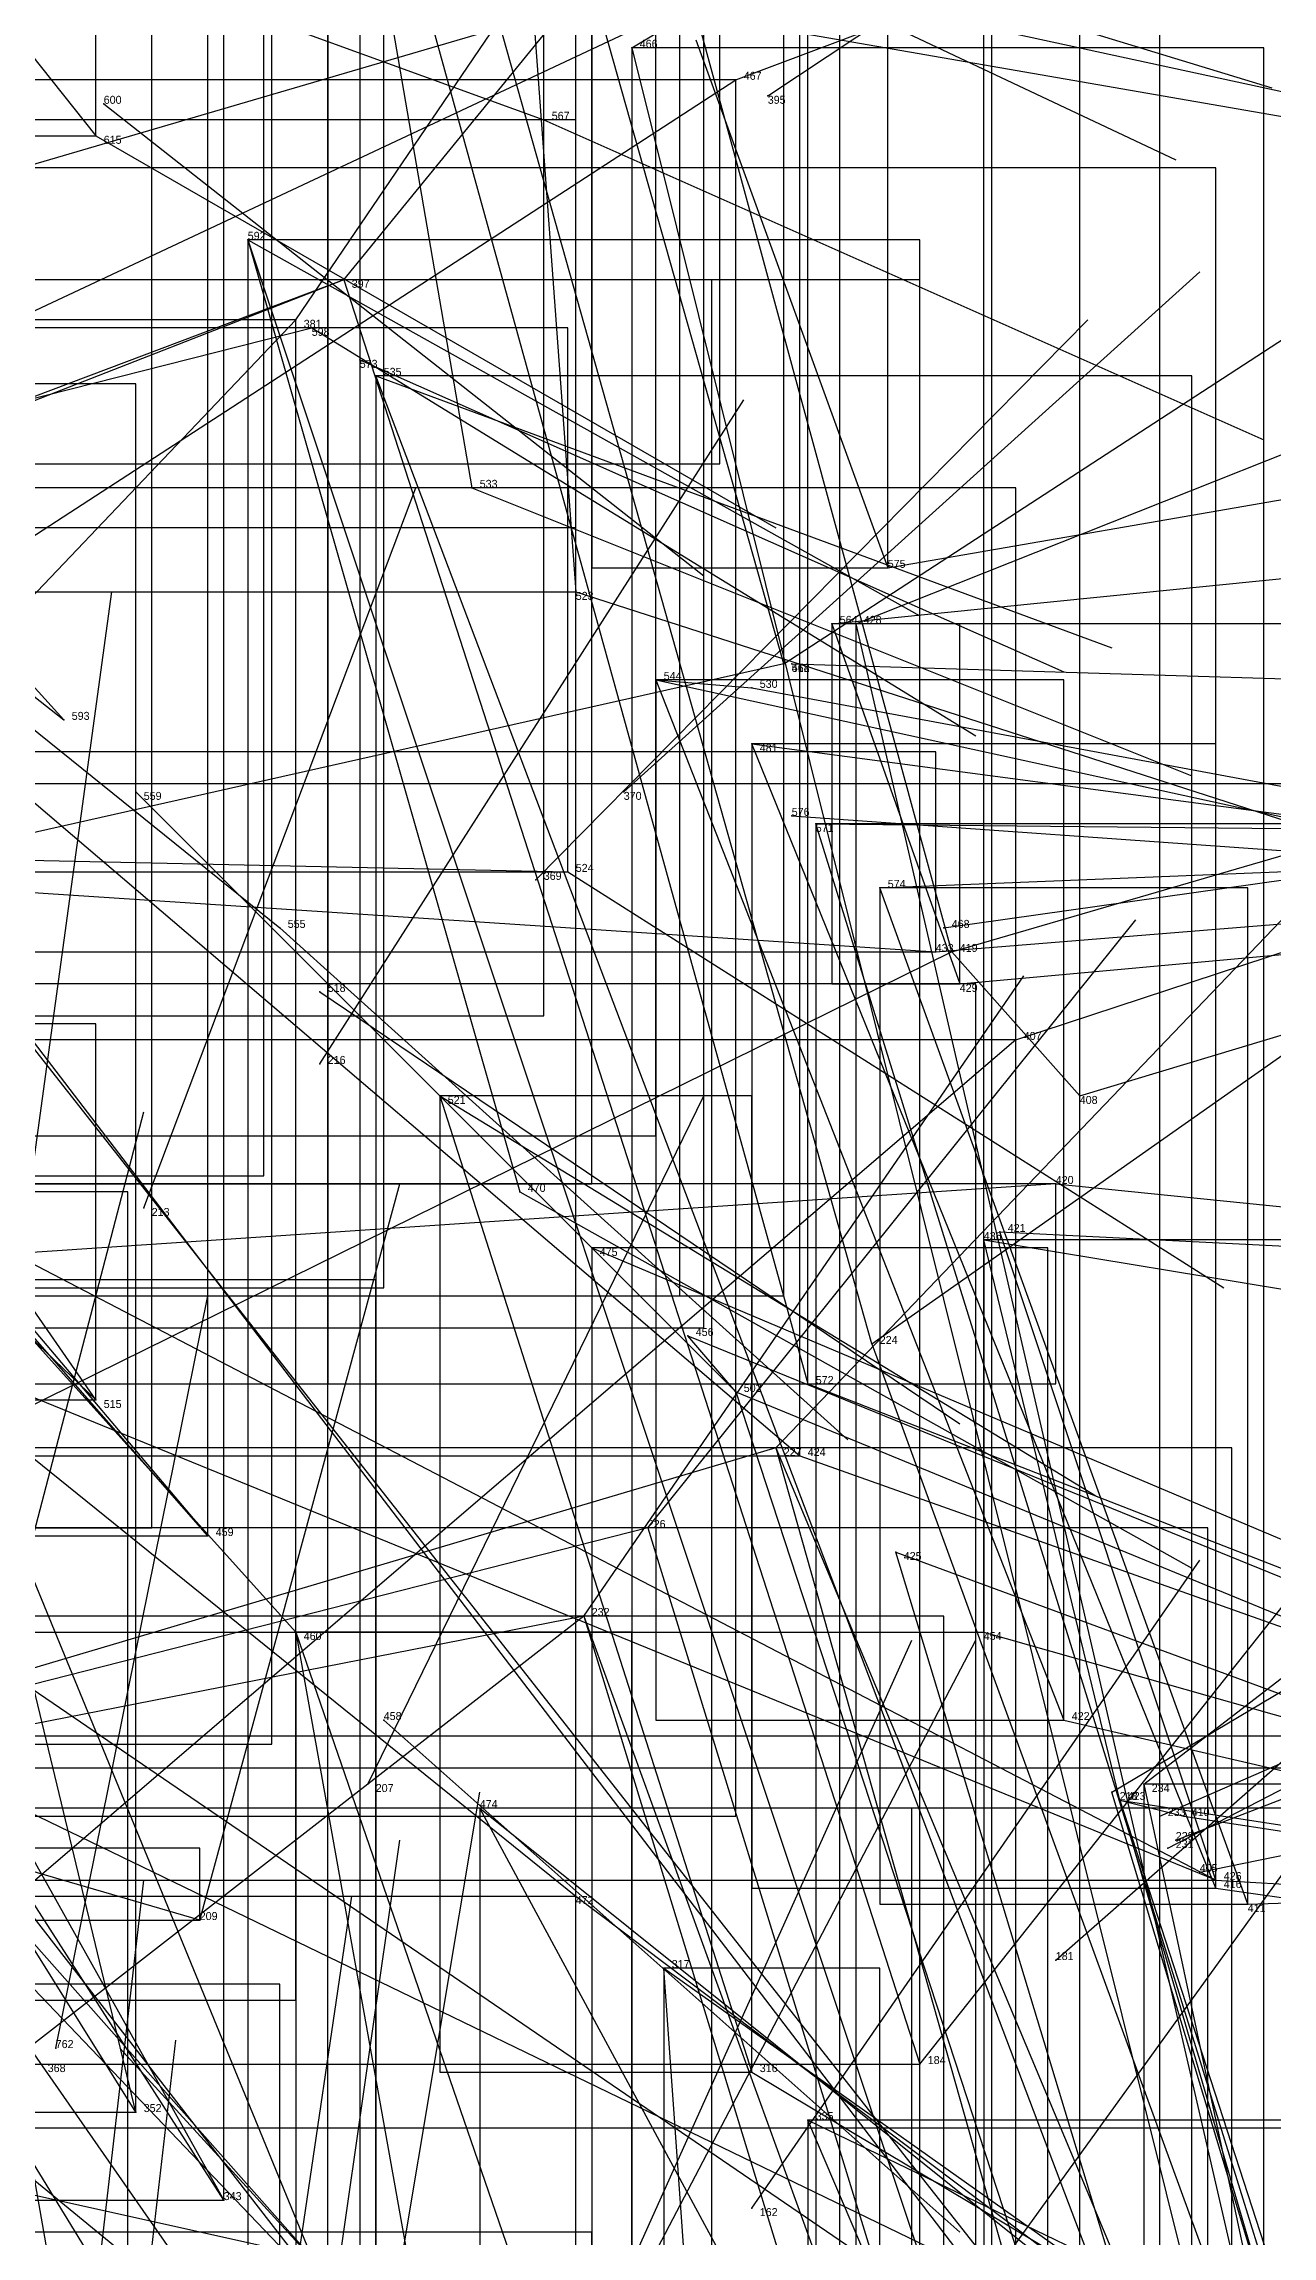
# Model space of a CAD drawing. Extents: x 59.1 to 70.8, y 600.3 to 605.1.
# Drawn here: x 68.4085 to 68.5621, y 600.9645 to 601.2385 of the extents above; entities that cross this region are included whole.
import ezdxf

# ---------------------------------------------------------------- set-up
doc = ezdxf.new("R2010")
doc.units = 0
for name, color, linetype in [('Clients', 3, 'CONTINUOUS'), ('Facilities', 3, 'CONTINUOUS'), ('Facilities_lines', 3, 'CONTINUOUS'), ('Min_max_boxes', 1, 'CONTINUOUS'), ('Normals', 1, 'CONTINUOUS'), ('Source_points', 5, 'CONTINUOUS'), ('Text', 3, 'CONTINUOUS')]:
    doc.layers.add(name, color=color, linetype=linetype)

msp = doc.modelspace()

# ---------------------------------------------------------------- linework, layer by layer
at = {"layer": 'Clients', "color": 5}
for p in [(68.495, 601.234, 444.568), (68.471, 601.229, 444.988), (68.415, 601.227, 445.082), (68.442, 601.203, 445.079), (68.45, 601.197, 444.922), (68.462, 601.183, 444.865), (68.514, 601.173, 444.509), (68.475, 601.17, 444.81), (68.497, 601.158, 444.751), (68.411, 601.154, 445.011), (68.497, 601.151, 444.696), (68.505, 601.141, 444.578), (68.474, 601.135, 444.839), (68.513, 601.133, 444.522), (68.438, 601.128, 444.897), (68.52, 601.125, 444.465), (68.523, 601.121, 444.407), (68.538, 601.107, 444.173), (68.468, 601.095, 444.725), (68.477, 601.088, 444.665), (68.526, 601.089, 444.498), (68.528, 601.09, 444.342), (68.489, 601.077, 444.611), (68.504, 601.071, 444.582), (68.503, 601.062, 444.496), (68.429, 601.052, 444.748), (68.515, 601.05, 444.437), (68.526, 601.04, 444.38), (68.536, 601.029, 444.324), (68.542, 601.02, 443.857), (68.463, 601.018, 444.575), (68.551, 601.017, 444.271), (68.475, 601.007, 444.518), (68.486, 600.998, 444.461), (68.497, 600.985, 444.404), (68.518, 600.986, 443.667), (68.504, 600.979, 444.347), (68.431, 600.969, 444.515)]:
    msp.add_point(p, dxfattribs=at)
at = {"layer": 'Facilities', "color": 3}
for p in [(68.482, 601.238, 444.517), (68.416, 601.231, 445.153), (68.499, 601.232, 444.448), (68.434, 601.214, 445.038), (68.446, 601.209, 444.297), (68.44, 601.204, 444.222), (68.448, 601.199, 444.981), (68.507, 601.166, 444.588), (68.51, 601.166, 444.356), (68.485, 601.159, 444.753), (68.501, 601.161, 444.284), (68.502, 601.161, 444.668), (68.42, 601.145, 444.953), (68.481, 601.145, 444.136), (68.502, 601.142, 444.638), (68.47, 601.134, 444.064), (68.521, 601.128, 444.346), (68.522, 601.125, 444.29), (68.443, 601.12, 444.838), (68.53, 601.114, 444.232), (68.443, 601.111, 443.92), (68.458, 601.107, 444.783), (68.535, 601.096, 444.417), (68.421, 601.093, 443.849), (68.512, 601.076, 443.963), (68.415, 601.069, 444.804), (68.495, 601.07, 444.552), (68.5, 601.063, 443.891), (68.484, 601.053, 443.817), (68.476, 601.042, 443.744), (68.44, 601.04, 444.691), (68.451, 601.029, 444.634), (68.449, 601.021, 443.676), (68.546, 601.021, 443.798), (68.543, 601.019, 444.267), (68.548, 601.017, 443.918), (68.55, 601.014, 443.963), (68.549, 601.013, 443.884), (68.553, 601.01, 444.036), (68.555, 601.009, 444.151), (68.555, 601.008, 444.212), (68.559, 601.006, 444.093), (68.428, 601.004, 443.607), (68.535, 600.999, 443.738), (68.41, 600.988, 443.537), (68.42, 600.98, 444.57), (68.497, 600.968, 443.6)]:
    msp.add_point(p, dxfattribs=at)
at = {"layer": 'Facilities_lines', "color": 3}
for p, q in [((68.197, 601.501, 445.061), (68.415, 601.227, 445.082)), ((68.227, 601.485, 444.985), (68.444, 600.957, 444.458)), ((68.146, 601.445, 445.029), (68.548, 600.934, 444.122)), ((68.164, 601.432, 444.952), (68.527, 600.957, 444.234)), ((68.142, 601.37, 444.937), (68.503, 601.062, 444.496)), ((68.522, 601.125, 444.29), (68.461, 601.349, 444.905)), ((68.462, 601.348, 445.142), (68.475, 601.17, 444.81)), ((68.168, 601.339, 444.729), (68.471, 601.229, 444.988)), ((68.19, 601.328, 444.651), (68.508, 600.809, 444.006)), ((68.19, 601.328, 444.651), (68.438, 601.128, 444.897)), ((68.205, 601.317, 444.576), (68.429, 601.052, 444.748)), ((68.205, 601.317, 444.576), (68.411, 601.154, 445.011)), ((68.512, 601.076, 443.963), (68.448, 601.303, 444.658)), ((68.444, 601.288, 445.148), (68.462, 601.183, 444.865)), ((68.444, 601.288, 445.148), (68.504, 601.071, 444.582)), ((68.253, 601.287, 444.42), (68.431, 600.969, 444.515)), ((68.501, 601.161, 444.284), (68.475, 601.253, 444.504)), ((68.136, 601.144, 444.812), (68.491, 601.248, 444.59)), ((68.147, 601.083, 444.488), (68.488, 601.243, 444.682)), ((68.49, 601.239, 444.74), (68.514, 601.173, 444.509)), ((68.482, 601.238, 444.517), (68.561, 600.921, 443.656)), ((68.161, 601.017, 444.396), (68.495, 601.234, 444.568)), ((68.2, 601.229, 444.409), (68.475, 601.007, 444.518)), ((68.555, 601.009, 444.151), (68.144, 601.223, 444.683)), ((68.434, 601.214, 445.038), (68.468, 601.095, 444.725)), ((68.434, 601.214, 445.038), (68.518, 600.962, 444.291)), ((68.446, 601.209, 444.297), (68.18, 601.105, 444.869)), ((68.446, 601.209, 444.297), (68.189, 601.112, 444.929)), ((68.446, 601.209, 444.297), (68.518, 600.986, 443.667)), ((68.197, 601.141, 444.21), (68.442, 601.203, 445.079)), ((68.44, 601.204, 444.222), (68.24, 600.994, 444.561)), ((68.42, 600.98, 444.57), (68.368, 601.196, 445.182)), ((68.552, 600.928, 444.063), (68.45, 601.197, 444.922)), ((68.187, 601.183, 444.395), (68.53, 600.949, 444.107)), ((68.555, 601.009, 444.151), (68.136, 601.18, 444.594)), ((68.507, 601.166, 444.588), (68.523, 601.121, 444.407)), ((68.51, 601.166, 444.356), (68.564, 600.932, 443.769)), ((68.501, 601.161, 444.284), (68.15, 601.082, 444.686)), ((68.485, 601.159, 444.753), (68.536, 601.029, 444.324)), ((68.485, 601.159, 444.753), (68.497, 601.158, 444.751)), ((68.555, 601.008, 444.212), (68.497, 601.151, 444.696)), ((68.141, 601.15, 444.613), (68.52, 601.125, 444.465)), ((68.571, 600.938, 443.845), (68.141, 601.146, 444.678)), ((68.197, 601.141, 444.21), (68.474, 601.135, 444.839)), ((68.579, 600.903, 443.892), (68.505, 601.141, 444.578)), ((68.559, 601.006, 444.093), (68.513, 601.133, 444.522)), ((68.522, 601.125, 444.29), (68.173, 600.953, 444.17)), ((68.522, 601.125, 444.29), (68.538, 601.107, 444.173)), ((68.225, 601.121, 444.057), (68.525, 600.875, 444.118)), ((68.415, 601.069, 444.804), (68.366, 601.116, 444.974)), ((68.53, 601.114, 444.232), (68.195, 600.827, 443.902)), ((68.458, 601.107, 444.783), (68.497, 600.985, 444.404)), ((68.535, 601.096, 444.417), (68.161, 601.071, 444.256)), ((68.495, 601.07, 444.552), (68.477, 601.088, 444.665)), ((68.543, 601.019, 444.267), (68.526, 601.089, 444.498)), ((68.555, 601.009, 444.151), (68.528, 601.09, 444.342)), ((68.495, 601.07, 444.552), (68.489, 601.077, 444.611)), ((68.512, 601.076, 443.963), (68.573, 600.909, 443.54)), ((68.495, 601.07, 444.552), (68.534, 600.951, 444.177)), ((68.5, 601.063, 443.891), (68.2, 600.974, 444.486)), ((68.5, 601.063, 443.891), (68.543, 600.911, 443.471)), ((68.5, 601.063, 443.891), (68.557, 600.927, 443.481)), ((68.484, 601.053, 443.817), (68.209, 600.983, 444.546)), ((68.484, 601.053, 443.817), (68.554, 600.826, 443.19)), ((68.552, 600.928, 444.063), (68.515, 601.05, 444.437)), ((68.476, 601.042, 443.744), (68.221, 600.992, 444.608)), ((68.476, 601.042, 443.744), (68.242, 600.86, 444.21)), ((68.476, 601.042, 443.744), (68.521, 600.895, 443.401)), ((68.476, 601.042, 443.744), (68.521, 600.895, 443.401)), ((68.476, 601.042, 443.744), (68.513, 600.94, 443.505)), ((68.19, 601.04, 444.119), (68.526, 601.04, 444.38)), ((68.44, 601.04, 444.691), (68.482, 600.918, 444.287)), ((68.44, 601.04, 444.691), (68.457, 600.945, 444.401)), ((68.568, 600.934, 443.693), (68.166, 601.023, 444.525)), ((68.568, 600.934, 443.693), (68.542, 601.02, 443.857)), ((68.546, 601.021, 443.798), (68.582, 600.853, 443.409)), ((68.517, 600.918, 444.247), (68.463, 601.018, 444.575)), ((68.543, 601.019, 444.267), (68.576, 600.906, 443.95)), ((68.543, 601.019, 444.267), (68.551, 601.017, 444.271)), ((68.543, 601.019, 444.267), (68.594, 600.862, 443.864)), ((68.428, 601.004, 443.607), (68.397, 601.013, 443.587)), ((68.513, 600.622, 443.602), (68.486, 600.998, 444.461)), ((68.403, 600.996, 444.625), (68.438, 600.798, 444.063)), ((68.565, 600.836, 443.955), (68.504, 600.979, 444.347))]:
    msp.add_line(p, q, dxfattribs=at)
at = {"layer": 'Min_max_boxes', "color": 1}
for p, q in [((68.451, 601.083, 444.552), (68.451, 601.794, 444.552)), ((68.451, 601.083, 446.359), (68.451, 601.794, 446.359)), ((68.527, 600.957, 444.234), (68.527, 601.667, 444.234)), ((68.527, 600.957, 445.81), (68.527, 601.667, 445.81)), ((68.415, 601.227, 445.061), (68.415, 601.501, 445.061)), ((68.415, 601.227, 445.082), (68.415, 601.501, 445.082)), ((68.444, 600.957, 444.458), (68.444, 601.485, 444.458)), ((68.444, 600.957, 445.066), (68.444, 601.485, 445.066)), ((68.437, 601.026, 444.586), (68.437, 601.456, 444.586)), ((68.437, 601.026, 445.814), (68.437, 601.456, 445.814)), ((68.548, 600.934, 444.122), (68.548, 601.445, 444.122)), ((68.548, 600.934, 445.029), (68.548, 601.445, 445.029)), ((68.477, 601.096, 444.347), (68.477, 601.376, 444.347)), ((68.477, 601.096, 445.109), (68.477, 601.376, 445.109)), ((68.485, 601.102, 444.277), (68.485, 601.373, 444.277)), ((68.485, 601.102, 445.041), (68.485, 601.373, 445.041)), ((68.503, 601.062, 444.287), (68.503, 601.37, 444.287)), ((68.503, 601.062, 444.957), (68.503, 601.37, 444.957)), ((68.491, 601.078, 444.564), (68.491, 601.355, 444.564)), ((68.491, 601.078, 444.846), (68.491, 601.355, 444.846)), ((68.475, 601.17, 444.564), (68.475, 601.348, 444.564)), ((68.475, 601.17, 445.142), (68.475, 601.348, 445.142)), ((68.538, 600.953, 444.17), (68.538, 601.349, 444.17)), ((68.538, 600.953, 444.905), (68.538, 601.349, 444.905)), ((68.471, 601.117, 444.201), (68.471, 601.339, 444.201)), ((68.471, 601.117, 444.988), (68.471, 601.339, 444.988)), ((68.508, 600.809, 444.006), (68.508, 601.328, 444.006)), ((68.508, 600.809, 444.897), (68.508, 601.328, 444.897)), ((68.488, 601.082, 444.488), (68.488, 601.321, 444.488)), ((68.488, 601.082, 444.805), (68.488, 601.321, 444.805)), ((68.429, 601.052, 444.576), (68.429, 601.317, 444.576)), ((68.429, 601.052, 445.011), (68.429, 601.317, 445.011)), ((68.493, 601.186, 444.668), (68.493, 601.312, 444.668)), ((68.493, 601.186, 444.823), (68.493, 601.312, 444.823)), ((68.448, 601.303, 443.54), (68.448, 600.909, 443.54)), ((68.448, 601.303, 444.658), (68.448, 600.909, 444.658)), ((68.436, 601.097, 444.587), (68.436, 601.291, 444.587)), ((68.436, 601.097, 444.806), (68.436, 601.291, 444.806)), ((68.444, 601.288, 444.582), (68.444, 601.071, 444.582)), ((68.444, 601.288, 445.148), (68.444, 601.071, 445.148)), ((68.504, 601.071, 444.582), (68.504, 601.288, 444.582)), ((68.504, 601.071, 445.148), (68.504, 601.288, 445.148)), ((68.431, 600.969, 444.42), (68.431, 601.287, 444.42)), ((68.431, 600.969, 444.515), (68.431, 601.287, 444.515)), ((68.422, 601.053, 444.515), (68.422, 601.279, 444.515)), ((68.422, 601.053, 444.768), (68.422, 601.279, 444.768)), ((68.526, 601.04, 444.119), (68.526, 601.266, 444.119)), ((68.526, 601.04, 444.716), (68.526, 601.266, 444.716)), ((68.477, 601.252, 444.509), (68.477, 601.173, 444.509)), ((68.477, 601.252, 444.797), (68.477, 601.173, 444.797)), ((68.501, 601.082, 444.284), (68.501, 601.253, 444.284)), ((68.501, 601.082, 444.686), (68.501, 601.253, 444.686)), ((68.514, 601.173, 444.509), (68.514, 601.252, 444.509)), ((68.514, 601.173, 444.797), (68.514, 601.252, 444.797)), ((68.561, 601.238, 443.656), (68.482, 601.238, 443.656)), ((68.482, 601.238, 443.656), (68.482, 600.921, 443.656)), ((68.561, 601.238, 444.517), (68.482, 601.238, 444.517)), ((68.482, 601.238, 444.517), (68.482, 600.921, 444.517)), ((68.482, 601.238, 443.656), (68.482, 601.238, 444.517)), ((68.561, 600.921, 443.656), (68.561, 601.238, 443.656)), ((68.561, 600.921, 444.517), (68.561, 601.238, 444.517)), ((68.561, 601.238, 443.656), (68.561, 601.238, 444.517)), ((68.495, 601.234, 444.396), (68.161, 601.234, 444.396)), ((68.495, 601.234, 444.568), (68.161, 601.234, 444.568)), ((68.495, 601.017, 444.396), (68.495, 601.234, 444.396)), ((68.495, 601.017, 444.568), (68.495, 601.234, 444.568)), ((68.495, 601.234, 444.396), (68.495, 601.234, 444.568)), ((68.475, 601.229, 444.409), (68.2, 601.229, 444.409)), ((68.475, 601.229, 444.518), (68.2, 601.229, 444.518)), ((68.475, 601.007, 444.409), (68.475, 601.229, 444.409)), ((68.475, 601.007, 444.518), (68.475, 601.229, 444.518)), ((68.475, 601.229, 444.409), (68.475, 601.229, 444.518)), ((68.197, 601.227, 445.061), (68.415, 601.227, 445.061)), ((68.197, 601.227, 445.082), (68.415, 601.227, 445.082)), ((68.415, 601.227, 445.061), (68.415, 601.227, 445.082)), ((68.555, 601.223, 444.151), (68.136, 601.223, 444.151)), ((68.555, 601.223, 444.683), (68.136, 601.223, 444.683)), ((68.555, 601.009, 444.151), (68.555, 601.223, 444.151)), ((68.555, 601.009, 444.683), (68.555, 601.223, 444.683)), ((68.555, 601.223, 444.151), (68.555, 601.223, 444.683)), ((68.518, 601.214, 444.291), (68.434, 601.214, 444.291)), ((68.434, 601.214, 444.291), (68.434, 600.962, 444.291)), ((68.518, 601.214, 445.038), (68.434, 601.214, 445.038)), ((68.434, 601.214, 445.038), (68.434, 600.962, 445.038)), ((68.434, 601.214, 444.291), (68.434, 601.214, 445.038)), ((68.518, 600.962, 444.291), (68.518, 601.214, 444.291)), ((68.518, 600.962, 445.038), (68.518, 601.214, 445.038)), ((68.518, 601.214, 444.291), (68.518, 601.214, 445.038)), ((68.518, 601.209, 443.667), (68.18, 601.209, 443.667)), ((68.518, 601.209, 444.929), (68.18, 601.209, 444.929)), ((68.492, 601.209, 444.061), (68.235, 601.209, 444.061)), ((68.492, 601.209, 444.255), (68.235, 601.209, 444.255)), ((68.492, 600.829, 444.061), (68.492, 601.209, 444.061)), ((68.492, 600.829, 444.255), (68.492, 601.209, 444.255)), ((68.492, 601.209, 444.061), (68.492, 601.209, 444.255)), ((68.518, 600.986, 443.667), (68.518, 601.209, 443.667)), ((68.518, 600.986, 444.929), (68.518, 601.209, 444.929)), ((68.518, 601.209, 443.667), (68.518, 601.209, 444.929)), ((68.474, 601.203, 444.21), (68.197, 601.203, 444.21)), ((68.474, 601.203, 445.079), (68.197, 601.203, 445.079)), ((68.44, 601.204, 444.222), (68.24, 601.204, 444.222)), ((68.44, 601.204, 444.561), (68.24, 601.204, 444.561)), ((68.44, 600.994, 444.222), (68.44, 601.204, 444.222)), ((68.44, 600.994, 444.561), (68.44, 601.204, 444.561)), ((68.44, 601.204, 444.222), (68.44, 601.204, 444.561)), ((68.474, 601.135, 444.21), (68.474, 601.203, 444.21)), ((68.474, 601.135, 445.079), (68.474, 601.203, 445.079)), ((68.474, 601.203, 444.21), (68.474, 601.203, 445.079)), ((68.42, 601.196, 444.57), (68.368, 601.196, 444.57)), ((68.42, 601.196, 445.182), (68.368, 601.196, 445.182)), ((68.42, 600.98, 444.57), (68.42, 601.196, 444.57)), ((68.42, 600.98, 445.182), (68.42, 601.196, 445.182)), ((68.42, 601.196, 444.57), (68.42, 601.196, 445.182)), ((68.552, 601.197, 444.063), (68.45, 601.197, 444.063)), ((68.45, 601.197, 444.063), (68.45, 600.928, 444.063)), ((68.552, 601.197, 444.922), (68.45, 601.197, 444.922)), ((68.45, 601.197, 444.922), (68.45, 600.928, 444.922)), ((68.45, 601.197, 444.063), (68.45, 601.197, 444.922)), ((68.552, 600.928, 444.063), (68.552, 601.197, 444.063)), ((68.552, 600.928, 444.922), (68.552, 601.197, 444.922)), ((68.552, 601.197, 444.063), (68.552, 601.197, 444.922)), ((68.127, 601.186, 444.668), (68.493, 601.186, 444.668)), ((68.127, 601.186, 444.823), (68.493, 601.186, 444.823)), ((68.493, 601.186, 444.668), (68.493, 601.186, 444.823)), ((68.53, 601.183, 444.107), (68.187, 601.183, 444.107)), ((68.53, 601.183, 444.395), (68.187, 601.183, 444.395)), ((68.53, 600.949, 444.107), (68.53, 601.183, 444.107)), ((68.53, 600.949, 444.395), (68.53, 601.183, 444.395)), ((68.53, 601.183, 444.107), (68.53, 601.183, 444.395)), ((68.475, 601.178, 443.954), (68.28, 601.178, 443.954)), ((68.475, 601.178, 444.117), (68.28, 601.178, 444.117)), ((68.475, 600.766, 443.954), (68.475, 601.178, 443.954)), ((68.475, 600.766, 444.117), (68.475, 601.178, 444.117)), ((68.475, 601.178, 443.954), (68.475, 601.178, 444.117)), ((68.477, 601.173, 444.509), (68.514, 601.173, 444.509)), ((68.477, 601.173, 444.797), (68.514, 601.173, 444.797)), ((68.477, 601.173, 444.509), (68.477, 601.173, 444.797)), ((68.514, 601.173, 444.509), (68.514, 601.173, 444.797)), ((68.164, 601.17, 444.564), (68.475, 601.17, 444.564)), ((68.164, 601.17, 445.142), (68.475, 601.17, 445.142)), ((68.475, 601.17, 444.564), (68.475, 601.17, 445.142)), ((68.523, 601.166, 444.407), (68.507, 601.166, 444.407)), ((68.507, 601.166, 444.407), (68.507, 601.121, 444.407)), ((68.523, 601.166, 444.588), (68.507, 601.166, 444.588)), ((68.507, 601.166, 444.588), (68.507, 601.121, 444.588)), ((68.507, 601.166, 444.407), (68.507, 601.166, 444.588)), ((68.564, 601.166, 443.769), (68.51, 601.166, 443.769)), ((68.51, 601.166, 443.769), (68.51, 600.932, 443.769)), ((68.564, 601.166, 444.356), (68.51, 601.166, 444.356)), ((68.51, 601.166, 444.356), (68.51, 600.932, 444.356)), ((68.51, 601.166, 443.769), (68.51, 601.166, 444.356)), ((68.523, 601.121, 444.407), (68.523, 601.166, 444.407)), ((68.523, 601.121, 444.588), (68.523, 601.166, 444.588)), ((68.523, 601.166, 444.407), (68.523, 601.166, 444.588)), ((68.536, 601.159, 444.324), (68.485, 601.159, 444.324)), ((68.485, 601.159, 444.324), (68.485, 601.029, 444.324)), ((68.536, 601.159, 444.753), (68.485, 601.159, 444.753)), ((68.485, 601.159, 444.753), (68.485, 601.029, 444.753)), ((68.485, 601.159, 444.324), (68.485, 601.159, 444.753)), ((68.536, 601.029, 444.324), (68.536, 601.159, 444.324)), ((68.536, 601.029, 444.753), (68.536, 601.159, 444.753)), ((68.536, 601.159, 444.324), (68.536, 601.159, 444.753)), ((68.555, 601.151, 444.212), (68.497, 601.151, 444.212)), ((68.497, 601.151, 444.212), (68.497, 601.008, 444.212)), ((68.555, 601.151, 444.696), (68.497, 601.151, 444.696)), ((68.497, 601.151, 444.696), (68.497, 601.008, 444.696)), ((68.497, 601.151, 444.212), (68.497, 601.151, 444.696)), ((68.555, 601.008, 444.212), (68.555, 601.151, 444.212)), ((68.555, 601.008, 444.696), (68.555, 601.151, 444.696)), ((68.555, 601.151, 444.212), (68.555, 601.151, 444.696)), ((68.52, 601.15, 444.465), (68.141, 601.15, 444.465)), ((68.52, 601.15, 444.613), (68.141, 601.15, 444.613)), ((68.52, 601.125, 444.465), (68.52, 601.15, 444.465)), ((68.52, 601.125, 444.613), (68.52, 601.15, 444.613)), ((68.52, 601.15, 444.465), (68.52, 601.15, 444.613)), ((68.571, 601.146, 443.845), (68.141, 601.146, 443.845)), ((68.571, 601.146, 444.678), (68.141, 601.146, 444.678)), ((68.579, 601.141, 443.892), (68.505, 601.141, 443.892)), ((68.505, 601.141, 443.892), (68.505, 600.903, 443.892)), ((68.579, 601.141, 444.578), (68.505, 601.141, 444.578)), ((68.505, 601.141, 444.578), (68.505, 600.903, 444.578)), ((68.505, 601.141, 443.892), (68.505, 601.141, 444.578)), ((68.197, 601.135, 444.21), (68.474, 601.135, 444.21)), ((68.197, 601.135, 445.079), (68.474, 601.135, 445.079)), ((68.474, 601.135, 444.21), (68.474, 601.135, 445.079)), ((68.559, 601.133, 444.093), (68.513, 601.133, 444.093)), ((68.513, 601.133, 444.093), (68.513, 601.006, 444.093)), ((68.559, 601.133, 444.522), (68.513, 601.133, 444.522)), ((68.513, 601.133, 444.522), (68.513, 601.006, 444.522)), ((68.513, 601.133, 444.093), (68.513, 601.133, 444.522)), ((68.559, 601.006, 444.093), (68.559, 601.133, 444.093)), ((68.559, 601.006, 444.522), (68.559, 601.133, 444.522)), ((68.559, 601.133, 444.093), (68.559, 601.133, 444.522)), ((68.141, 601.125, 444.465), (68.52, 601.125, 444.465)), ((68.141, 601.125, 444.613), (68.52, 601.125, 444.613)), ((68.52, 601.125, 444.465), (68.52, 601.125, 444.613)), ((68.525, 601.121, 444.057), (68.225, 601.121, 444.057)), ((68.525, 601.121, 444.118), (68.225, 601.121, 444.118)), ((68.507, 601.121, 444.407), (68.523, 601.121, 444.407)), ((68.507, 601.121, 444.588), (68.523, 601.121, 444.588)), ((68.507, 601.121, 444.407), (68.507, 601.121, 444.588)), ((68.523, 601.121, 444.407), (68.523, 601.121, 444.588)), ((68.525, 600.875, 444.057), (68.525, 601.121, 444.057)), ((68.525, 600.875, 444.118), (68.525, 601.121, 444.118)), ((68.525, 601.121, 444.057), (68.525, 601.121, 444.118)), ((68.168, 601.117, 444.201), (68.471, 601.117, 444.201)), ((68.168, 601.117, 444.988), (68.471, 601.117, 444.988)), ((68.415, 601.116, 444.804), (68.366, 601.116, 444.804)), ((68.415, 601.116, 444.974), (68.366, 601.116, 444.974)), ((68.415, 601.069, 444.804), (68.415, 601.116, 444.804)), ((68.415, 601.069, 444.974), (68.415, 601.116, 444.974)), ((68.415, 601.116, 444.804), (68.415, 601.116, 444.974)), ((68.471, 601.117, 444.201), (68.471, 601.117, 444.988)), ((68.53, 601.114, 443.902), (68.195, 601.114, 443.902)), ((68.53, 601.114, 444.232), (68.195, 601.114, 444.232)), ((68.53, 600.827, 443.902), (68.53, 601.114, 443.902)), ((68.53, 600.827, 444.232), (68.53, 601.114, 444.232)), ((68.53, 601.114, 443.902), (68.53, 601.114, 444.232)), ((68.497, 601.107, 444.404), (68.458, 601.107, 444.404)), ((68.458, 601.107, 444.404), (68.458, 600.985, 444.404)), ((68.497, 601.107, 444.783), (68.458, 601.107, 444.783)), ((68.458, 601.107, 444.783), (68.458, 600.985, 444.783)), ((68.458, 601.107, 444.404), (68.458, 601.107, 444.783)), ((68.497, 600.985, 444.404), (68.497, 601.107, 444.404)), ((68.497, 600.985, 444.783), (68.497, 601.107, 444.783)), ((68.497, 601.107, 444.404), (68.497, 601.107, 444.783)), ((68.114, 601.102, 444.277), (68.485, 601.102, 444.277)), ((68.114, 601.102, 445.041), (68.485, 601.102, 445.041)), ((68.485, 601.102, 444.277), (68.485, 601.102, 445.041)), ((68.112, 601.096, 444.347), (68.477, 601.096, 444.347)), ((68.112, 601.096, 445.109), (68.477, 601.096, 445.109)), ((68.535, 601.096, 444.256), (68.161, 601.096, 444.256)), ((68.535, 601.096, 444.417), (68.161, 601.096, 444.417)), ((68.169, 601.097, 444.587), (68.436, 601.097, 444.587)), ((68.169, 601.097, 444.806), (68.436, 601.097, 444.806)), ((68.436, 601.097, 444.587), (68.436, 601.097, 444.806)), ((68.477, 601.096, 444.347), (68.477, 601.096, 445.109)), ((68.535, 601.071, 444.256), (68.535, 601.096, 444.256)), ((68.535, 601.071, 444.417), (68.535, 601.096, 444.417)), ((68.535, 601.096, 444.256), (68.535, 601.096, 444.417)), ((68.419, 601.095, 444.119), (68.36, 601.095, 444.119)), ((68.419, 601.095, 445.003), (68.36, 601.095, 445.003)), ((68.419, 600.817, 444.119), (68.419, 601.095, 444.119)), ((68.419, 600.817, 445.003), (68.419, 601.095, 445.003)), ((68.419, 601.095, 444.119), (68.419, 601.095, 445.003)), ((68.534, 601.088, 444.177), (68.477, 601.088, 444.177)), ((68.477, 601.088, 444.177), (68.477, 600.951, 444.177)), ((68.534, 601.088, 444.665), (68.477, 601.088, 444.665)), ((68.477, 601.088, 444.665), (68.477, 600.951, 444.665)), ((68.477, 601.088, 444.177), (68.477, 601.088, 444.665)), ((68.594, 601.089, 443.864), (68.526, 601.089, 443.864)), ((68.526, 601.089, 443.864), (68.526, 600.862, 443.864)), ((68.594, 601.089, 444.498), (68.526, 601.089, 444.498)), ((68.526, 601.089, 444.498), (68.526, 600.862, 444.498)), ((68.526, 601.089, 443.864), (68.526, 601.089, 444.498)), ((68.534, 600.951, 444.177), (68.534, 601.088, 444.177)), ((68.534, 600.951, 444.665), (68.534, 601.088, 444.665)), ((68.534, 601.088, 444.177), (68.534, 601.088, 444.665)), ((68.118, 601.083, 444.552), (68.451, 601.083, 444.552)), ((68.118, 601.083, 446.359), (68.451, 601.083, 446.359)), ((68.45, 601.084, 443.823), (68.287, 601.084, 443.823)), ((68.45, 601.084, 444.23), (68.287, 601.084, 444.23)), ((68.45, 600.866, 443.823), (68.45, 601.084, 443.823)), ((68.45, 600.866, 444.23), (68.45, 601.084, 444.23)), ((68.45, 601.084, 443.823), (68.45, 601.084, 444.23)), ((68.451, 601.083, 444.552), (68.451, 601.083, 446.359)), ((68.147, 601.082, 444.488), (68.488, 601.082, 444.488)), ((68.147, 601.082, 444.805), (68.488, 601.082, 444.805)), ((68.15, 601.082, 444.284), (68.501, 601.082, 444.284)), ((68.15, 601.082, 444.686), (68.501, 601.082, 444.686)), ((68.488, 601.082, 444.488), (68.488, 601.082, 444.805)), ((68.501, 601.082, 444.284), (68.501, 601.082, 444.686)), ((68.136, 601.078, 444.564), (68.491, 601.078, 444.564)), ((68.136, 601.078, 444.846), (68.491, 601.078, 444.846)), ((68.491, 601.078, 444.564), (68.491, 601.078, 444.846)), ((68.161, 601.071, 444.256), (68.535, 601.071, 444.256)), ((68.161, 601.071, 444.417), (68.535, 601.071, 444.417)), ((68.366, 601.069, 444.804), (68.415, 601.069, 444.804)), ((68.366, 601.069, 444.974), (68.415, 601.069, 444.974)), ((68.415, 601.069, 444.804), (68.415, 601.069, 444.974)), ((68.444, 601.071, 444.582), (68.504, 601.071, 444.582)), ((68.444, 601.071, 445.148), (68.504, 601.071, 445.148)), ((68.444, 601.071, 444.582), (68.444, 601.071, 445.148)), ((68.504, 601.071, 444.582), (68.504, 601.071, 445.148)), ((68.535, 601.071, 444.256), (68.535, 601.071, 444.417)), ((68.557, 601.063, 443.471), (68.2, 601.063, 443.471)), ((68.557, 601.063, 444.486), (68.2, 601.063, 444.486)), ((68.557, 600.911, 443.471), (68.557, 601.063, 443.471)), ((68.557, 600.911, 444.486), (68.557, 601.063, 444.486)), ((68.557, 601.063, 443.471), (68.557, 601.063, 444.486)), ((68.127, 601.062, 444.287), (68.503, 601.062, 444.287)), ((68.127, 601.062, 444.957), (68.503, 601.062, 444.957)), ((68.503, 601.062, 444.287), (68.503, 601.062, 444.957)), ((68.205, 601.052, 444.576), (68.429, 601.052, 444.576)), ((68.205, 601.052, 445.011), (68.429, 601.052, 445.011)), ((68.207, 601.053, 444.515), (68.422, 601.053, 444.515)), ((68.207, 601.053, 444.768), (68.422, 601.053, 444.768)), ((68.554, 601.053, 443.19), (68.209, 601.053, 443.19)), ((68.554, 601.053, 444.546), (68.209, 601.053, 444.546)), ((68.422, 601.053, 444.515), (68.422, 601.053, 444.768)), ((68.429, 601.052, 444.576), (68.429, 601.052, 445.011)), ((68.554, 600.826, 443.19), (68.554, 601.053, 443.19)), ((68.554, 600.826, 444.546), (68.554, 601.053, 444.546)), ((68.554, 601.053, 443.19), (68.554, 601.053, 444.546)), ((68.521, 601.042, 443.401), (68.221, 601.042, 443.401)), ((68.521, 601.042, 444.608), (68.221, 601.042, 444.608)), ((68.521, 600.86, 443.401), (68.521, 601.042, 443.401)), ((68.521, 600.86, 444.608), (68.521, 601.042, 444.608)), ((68.521, 601.042, 443.401), (68.521, 601.042, 444.608)), ((68.139, 601.04, 444.119), (68.526, 601.04, 444.119)), ((68.139, 601.04, 444.716), (68.526, 601.04, 444.716)), ((68.482, 601.04, 444.287), (68.44, 601.04, 444.287)), ((68.44, 601.04, 444.287), (68.44, 600.918, 444.287)), ((68.482, 601.04, 444.691), (68.44, 601.04, 444.691)), ((68.44, 601.04, 444.691), (68.44, 600.918, 444.691)), ((68.44, 601.04, 444.287), (68.44, 601.04, 444.691)), ((68.482, 600.918, 444.287), (68.482, 601.04, 444.287)), ((68.482, 600.918, 444.691), (68.482, 601.04, 444.691)), ((68.482, 601.04, 444.287), (68.482, 601.04, 444.691)), ((68.526, 601.04, 444.119), (68.526, 601.04, 444.716)), ((68.485, 601.029, 444.324), (68.536, 601.029, 444.324)), ((68.485, 601.029, 444.753), (68.536, 601.029, 444.753)), ((68.485, 601.029, 444.324), (68.485, 601.029, 444.753)), ((68.536, 601.029, 444.324), (68.536, 601.029, 444.753)), ((68.151, 601.026, 444.586), (68.437, 601.026, 444.586)), ((68.151, 601.026, 445.814), (68.437, 601.026, 445.814)), ((68.602, 601.027, 443.784), (68.171, 601.027, 443.784)), ((68.602, 601.027, 444.193), (68.171, 601.027, 444.193)), ((68.437, 601.026, 444.586), (68.437, 601.026, 445.814)), ((68.568, 601.023, 443.693), (68.166, 601.023, 443.693)), ((68.568, 601.023, 444.525), (68.166, 601.023, 444.525)), ((68.582, 601.021, 443.409), (68.546, 601.021, 443.409)), ((68.546, 601.021, 443.409), (68.546, 600.853, 443.409)), ((68.582, 601.021, 443.798), (68.546, 601.021, 443.798)), ((68.546, 601.021, 443.798), (68.546, 600.853, 443.798)), ((68.546, 601.021, 443.409), (68.546, 601.021, 443.798)), ((68.161, 601.017, 444.396), (68.495, 601.017, 444.396)), ((68.161, 601.017, 444.568), (68.495, 601.017, 444.568)), ((68.587, 601.018, 443.718), (68.164, 601.018, 443.718)), ((68.587, 601.018, 444.328), (68.164, 601.018, 444.328)), ((68.517, 601.018, 444.174), (68.463, 601.018, 444.174)), ((68.463, 601.018, 444.174), (68.463, 600.89, 444.174)), ((68.517, 601.018, 444.575), (68.463, 601.018, 444.575)), ((68.463, 601.018, 444.575), (68.463, 600.89, 444.575)), ((68.463, 601.018, 444.174), (68.463, 601.018, 444.575)), ((68.495, 601.017, 444.396), (68.495, 601.017, 444.568)), ((68.517, 600.89, 444.174), (68.517, 601.018, 444.174)), ((68.517, 600.89, 444.575), (68.517, 601.018, 444.575)), ((68.517, 601.018, 444.174), (68.517, 601.018, 444.575)), ((68.428, 601.013, 443.587), (68.397, 601.013, 443.587)), ((68.428, 601.013, 443.607), (68.397, 601.013, 443.607)), ((68.428, 601.004, 443.587), (68.428, 601.013, 443.587)), ((68.428, 601.004, 443.607), (68.428, 601.013, 443.607)), ((68.428, 601.013, 443.587), (68.428, 601.013, 443.607)), ((68.136, 601.009, 444.151), (68.555, 601.009, 444.151)), ((68.136, 601.009, 444.683), (68.555, 601.009, 444.683)), ((68.555, 601.009, 444.151), (68.555, 601.009, 444.683)), ((68.2, 601.007, 444.409), (68.475, 601.007, 444.409)), ((68.2, 601.007, 444.518), (68.475, 601.007, 444.518)), ((68.475, 601.007, 444.409), (68.475, 601.007, 444.518)), ((68.497, 601.008, 444.212), (68.555, 601.008, 444.212)), ((68.497, 601.008, 444.696), (68.555, 601.008, 444.696)), ((68.497, 601.008, 444.212), (68.497, 601.008, 444.696)), ((68.513, 601.006, 444.093), (68.559, 601.006, 444.093)), ((68.513, 601.006, 444.522), (68.559, 601.006, 444.522)), ((68.513, 601.006, 444.093), (68.513, 601.006, 444.522)), ((68.555, 601.008, 444.212), (68.555, 601.008, 444.696)), ((68.559, 601.006, 444.093), (68.559, 601.006, 444.522)), ((68.397, 601.004, 443.587), (68.428, 601.004, 443.587)), ((68.397, 601.004, 443.607), (68.428, 601.004, 443.607)), ((68.428, 601.004, 443.587), (68.428, 601.004, 443.607)), ((68.513, 600.998, 443.602), (68.486, 600.998, 443.602)), ((68.486, 600.998, 443.602), (68.486, 600.622, 443.602)), ((68.513, 600.998, 444.461), (68.486, 600.998, 444.461)), ((68.486, 600.998, 444.461), (68.486, 600.622, 444.461)), ((68.486, 600.998, 443.602), (68.486, 600.998, 444.461)), ((68.513, 600.622, 443.602), (68.513, 600.998, 443.602)), ((68.513, 600.622, 444.461), (68.513, 600.998, 444.461)), ((68.513, 600.998, 443.602), (68.513, 600.998, 444.461)), ((68.438, 600.996, 444.063), (68.403, 600.996, 444.063)), ((68.438, 600.996, 444.625), (68.403, 600.996, 444.625)), ((68.438, 600.798, 444.063), (68.438, 600.996, 444.063)), ((68.438, 600.798, 444.625), (68.438, 600.996, 444.625)), ((68.438, 600.996, 444.063), (68.438, 600.996, 444.625)), ((68.24, 600.994, 444.222), (68.44, 600.994, 444.222)), ((68.24, 600.994, 444.561), (68.44, 600.994, 444.561)), ((68.44, 600.994, 444.222), (68.44, 600.994, 444.561)), ((68.18, 600.986, 443.667), (68.518, 600.986, 443.667)), ((68.18, 600.986, 444.929), (68.518, 600.986, 444.929)), ((68.458, 600.985, 444.404), (68.497, 600.985, 444.404)), ((68.458, 600.985, 444.783), (68.497, 600.985, 444.783)), ((68.458, 600.985, 444.404), (68.458, 600.985, 444.783)), ((68.497, 600.985, 444.404), (68.497, 600.985, 444.783)), ((68.518, 600.986, 443.667), (68.518, 600.986, 444.929)), ((68.6, 600.978, 443.711), (68.163, 600.978, 443.711)), ((68.6, 600.978, 444.154), (68.163, 600.978, 444.154)), ((68.368, 600.98, 444.57), (68.42, 600.98, 444.57)), ((68.368, 600.98, 445.182), (68.42, 600.98, 445.182)), ((68.42, 600.98, 444.57), (68.42, 600.98, 445.182)), ((68.565, 600.979, 443.955), (68.504, 600.979, 443.955)), ((68.504, 600.979, 443.955), (68.504, 600.836, 443.955)), ((68.565, 600.979, 444.347), (68.504, 600.979, 444.347)), ((68.504, 600.979, 444.347), (68.504, 600.836, 444.347)), ((68.504, 600.979, 443.955), (68.504, 600.979, 444.347)), ((68.253, 600.969, 444.42), (68.431, 600.969, 444.42)), ((68.253, 600.969, 444.515), (68.431, 600.969, 444.515)), ((68.431, 600.969, 444.42), (68.431, 600.969, 444.515)), ((68.477, 600.965, 443.454), (68.24, 600.965, 443.454)), ((68.477, 600.965, 444.512), (68.24, 600.965, 444.512)), ((68.477, 600.876, 443.454), (68.477, 600.965, 443.454)), ((68.477, 600.876, 444.512), (68.477, 600.965, 444.512)), ((68.477, 600.965, 443.454), (68.477, 600.965, 444.512))]:
    msp.add_line(p, q, dxfattribs=at)
at = {"layer": 'Normals', "color": 1}
for p, q in [((68.482, 601.238, 444.517), (68.567, 601.289, 444.503)), ((68.44, 601.204, 444.222), (68.495, 601.285, 444.201)), ((68.446, 601.209, 444.297), (68.508, 601.285, 444.277)), ((68.499, 601.232, 444.448), (68.582, 601.287, 444.44)), ((68.495, 601.234, 444.568), (68.588, 601.269, 444.56)), ((68.461, 601.266, 445.032), (68.55, 601.224, 445.05)), ((68.467, 601.262, 444.972), (68.562, 601.233, 444.985)), ((68.478, 601.251, 444.915), (68.575, 601.23, 444.928)), ((68.485, 601.243, 444.902), (68.583, 601.226, 444.916)), ((68.416, 601.231, 445.153), (68.491, 601.172, 445.184)), ((68.471, 601.229, 444.988), (68.561, 601.189, 445.006)), ((68.411, 601.154, 445.011), (68.346, 601.226, 444.985)), ((68.415, 601.227, 445.082), (68.5, 601.178, 445.103)), ((68.434, 601.214, 445.038), (68.518, 601.167, 445.064)), ((68.501, 601.161, 444.284), (68.584, 601.215, 444.268)), ((68.481, 601.145, 444.136), (68.553, 601.21, 444.112)), ((68.442, 601.203, 445.079), (68.525, 601.152, 445.102)), ((68.47, 601.134, 444.064), (68.539, 601.204, 444.049)), ((68.51, 601.166, 444.356), (68.603, 601.203, 444.351)), ((68.448, 601.199, 444.981), (68.536, 601.16, 445.007)), ((68.45, 601.197, 444.922), (68.542, 601.163, 444.943)), ((68.443, 601.111, 443.92), (68.496, 601.194, 443.903)), ((68.514, 601.173, 444.509), (68.612, 601.19, 444.515)), ((68.421, 601.093, 443.849), (68.455, 601.183, 443.823)), ((68.462, 601.183, 444.865), (68.552, 601.147, 444.888)), ((68.507, 601.166, 444.588), (68.606, 601.176, 444.594)), ((68.404, 601.075, 443.78), (68.417, 601.17, 443.752)), ((68.475, 601.17, 444.81), (68.568, 601.14, 444.83)), ((68.485, 601.159, 444.753), (68.581, 601.138, 444.773)), ((68.502, 601.161, 444.668), (68.601, 601.158, 444.679)), ((68.497, 601.158, 444.751), (68.594, 601.14, 444.77)), ((68.497, 601.151, 444.696), (68.595, 601.138, 444.71)), ((68.522, 601.125, 444.29), (68.618, 601.153, 444.287)), ((68.415, 601.069, 444.804), (68.361, 601.147, 444.771)), ((68.42, 601.145, 444.953), (68.487, 601.078, 444.985)), ((68.53, 601.114, 444.232), (68.624, 601.145, 444.22)), ((68.502, 601.142, 444.638), (68.601, 601.135, 444.651)), ((68.505, 601.141, 444.578), (68.604, 601.14, 444.593)), ((68.521, 601.128, 444.346), (68.62, 601.142, 444.349)), ((68.513, 601.133, 444.522), (68.612, 601.137, 444.533)), ((68.474, 601.135, 444.839), (68.556, 601.083, 444.862)), ((68.538, 601.107, 444.173), (68.634, 601.136, 444.17)), ((68.5, 601.063, 443.891), (68.568, 601.134, 443.872)), ((68.512, 601.076, 443.963), (68.593, 601.133, 443.952)), ((68.52, 601.125, 444.465), (68.619, 601.133, 444.474)), ((68.484, 601.053, 443.817), (68.545, 601.129, 443.795)), ((68.523, 601.121, 444.407), (68.622, 601.13, 444.414)), ((68.438, 601.128, 444.897), (68.509, 601.064, 444.928)), ((68.429, 601.052, 444.748), (68.365, 601.125, 444.722)), ((68.476, 601.042, 443.744), (68.531, 601.122, 443.721)), ((68.443, 601.12, 444.838), (68.523, 601.066, 444.864)), ((68.44, 601.04, 444.691), (68.376, 601.111, 444.66)), ((68.449, 601.021, 443.676), (68.491, 601.107, 443.647)), ((68.458, 601.107, 444.783), (68.54, 601.057, 444.811)), ((68.397, 601.013, 443.587), (68.421, 601.105, 443.558)), ((68.428, 601.004, 443.607), (68.453, 601.096, 443.577)), ((68.535, 601.096, 444.417), (68.634, 601.086, 444.43)), ((68.468, 601.095, 444.725), (68.552, 601.048, 444.75)), ((68.477, 601.088, 444.665), (68.567, 601.05, 444.688)), ((68.526, 601.089, 444.498), (68.623, 601.073, 444.515)), ((68.528, 601.09, 444.342), (68.628, 601.085, 444.351)), ((68.41, 600.988, 443.537), (68.429, 601.082, 443.51)), ((68.546, 601.021, 443.798), (68.624, 601.081, 443.781)), ((68.489, 601.077, 444.611), (68.58, 601.04, 444.631)), ((68.495, 601.07, 444.552), (68.585, 601.033, 444.574)), ((68.504, 601.071, 444.582), (68.594, 601.036, 444.607)), ((68.542, 601.02, 443.857), (68.628, 601.071, 443.851)), ((68.518, 600.986, 443.667), (68.579, 601.063, 443.648)), ((68.535, 600.999, 443.738), (68.609, 601.064, 443.72)), ((68.503, 601.062, 444.496), (68.596, 601.029, 444.511)), ((68.42, 600.98, 444.57), (68.37, 601.06, 444.537)), ((68.549, 601.013, 443.884), (68.638, 601.059, 443.878)), ((68.548, 601.017, 443.918), (68.64, 601.057, 443.917)), ((68.431, 600.969, 444.515), (68.379, 601.05, 444.487)), ((68.515, 601.05, 444.437), (68.607, 601.016, 444.455)), ((68.55, 601.014, 443.963), (68.643, 601.05, 443.963)), ((68.497, 600.968, 443.6), (68.553, 601.049, 443.584)), ((68.477, 600.95, 443.454), (68.517, 601.039, 443.43)), ((68.48, 600.953, 443.528), (68.525, 601.039, 443.503)), ((68.48, 600.953, 443.528), (68.525, 601.039, 443.503)), ((68.526, 601.04, 444.38), (68.621, 601.013, 444.398)), ((68.444, 600.957, 444.458), (68.385, 601.033, 444.429)), ((68.553, 601.01, 444.036), (68.651, 601.03, 444.041)), ((68.451, 601.029, 444.634), (68.523, 600.965, 444.659)), ((68.536, 601.029, 444.324), (68.631, 601.007, 444.344)), ((68.447, 600.924, 443.387), (68.463, 601.02, 443.363)), ((68.447, 600.924, 443.387), (68.463, 601.02, 443.363)), ((68.463, 601.018, 444.575), (68.538, 600.958, 444.602)), ((68.513, 600.94, 443.505), (68.57, 601.019, 443.483)), ((68.543, 601.019, 444.267), (68.64, 601.004, 444.284)), ((68.551, 601.017, 444.271), (68.648, 601.002, 444.288)), ((68.443, 600.936, 444.49), (68.388, 601.015, 444.463)), ((68.457, 600.945, 444.401), (68.394, 601.016, 444.372)), ((68.439, 600.916, 443.312), (68.453, 601.014, 443.297)), ((68.41, 600.913, 443.168), (68.421, 601.009, 443.142)), ((68.555, 601.009, 444.151), (68.654, 601.003, 444.161)), ((68.559, 601.006, 444.093), (68.658, 601.009, 444.103)), ((68.433, 600.912, 443.239), (68.447, 601.007, 443.211)), ((68.433, 600.912, 443.239), (68.447, 601.007, 443.211)), ((68.475, 601.007, 444.518), (68.552, 600.949, 444.543)), ((68.555, 601.008, 444.212), (68.653, 600.994, 444.227)), ((68.466, 600.934, 444.345), (68.399, 601.004, 444.318)), ((68.486, 600.998, 444.461), (68.565, 600.942, 444.485)), ((68.414, 600.893, 443.168), (68.425, 600.989, 443.142)), ((68.482, 600.918, 444.287), (68.418, 600.988, 444.256)), ((68.497, 600.985, 444.404), (68.579, 600.936, 444.433)), ((68.504, 600.979, 444.347), (68.591, 600.937, 444.373))]:
    msp.add_line(p, q, dxfattribs=at)
at = {"layer": 'Source_points', "color": 5}
for p in [(68.482, 601.238, 444.517), (68.495, 601.234, 444.568), (68.416, 601.231, 445.153), (68.499, 601.232, 444.448), (68.471, 601.229, 444.988), (68.415, 601.227, 445.082), (68.434, 601.214, 445.038), (68.446, 601.209, 444.297), (68.44, 601.204, 444.222), (68.442, 601.203, 445.079), (68.448, 601.199, 444.981), (68.45, 601.197, 444.922), (68.462, 601.183, 444.865), (68.514, 601.173, 444.509), (68.475, 601.17, 444.81), (68.507, 601.166, 444.588), (68.51, 601.166, 444.356), (68.485, 601.159, 444.753), (68.501, 601.161, 444.284), (68.502, 601.161, 444.668), (68.497, 601.158, 444.751), (68.411, 601.154, 445.011), (68.497, 601.151, 444.696), (68.42, 601.145, 444.953), (68.481, 601.145, 444.136), (68.502, 601.142, 444.638), (68.505, 601.141, 444.578), (68.474, 601.135, 444.839), (68.47, 601.134, 444.064), (68.513, 601.133, 444.522), (68.438, 601.128, 444.897), (68.521, 601.128, 444.346), (68.52, 601.125, 444.465), (68.522, 601.125, 444.29), (68.523, 601.121, 444.407), (68.443, 601.12, 444.838), (68.53, 601.114, 444.232), (68.443, 601.111, 443.92), (68.458, 601.107, 444.783), (68.538, 601.107, 444.173), (68.535, 601.096, 444.417), (68.421, 601.093, 443.849), (68.468, 601.095, 444.725), (68.477, 601.088, 444.665), (68.526, 601.089, 444.498), (68.528, 601.09, 444.342), (68.489, 601.077, 444.611), (68.512, 601.076, 443.963), (68.415, 601.069, 444.804), (68.495, 601.07, 444.552), (68.504, 601.071, 444.582), (68.5, 601.063, 443.891), (68.503, 601.062, 444.496), (68.429, 601.052, 444.748), (68.484, 601.053, 443.817), (68.515, 601.05, 444.437), (68.476, 601.042, 443.744), (68.44, 601.04, 444.691), (68.526, 601.04, 444.38), (68.451, 601.029, 444.634), (68.536, 601.029, 444.324), (68.449, 601.021, 443.676), (68.542, 601.02, 443.857), (68.546, 601.021, 443.798), (68.463, 601.018, 444.575), (68.543, 601.019, 444.267), (68.548, 601.017, 443.918), (68.551, 601.017, 444.271), (68.55, 601.014, 443.963), (68.549, 601.013, 443.884), (68.553, 601.01, 444.036), (68.555, 601.009, 444.151), (68.475, 601.007, 444.518), (68.555, 601.008, 444.212), (68.559, 601.006, 444.093), (68.428, 601.004, 443.607), (68.486, 600.998, 444.461), (68.535, 600.999, 443.738), (68.41, 600.988, 443.537), (68.497, 600.985, 444.404), (68.518, 600.986, 443.667), (68.42, 600.98, 444.57), (68.504, 600.979, 444.347), (68.431, 600.969, 444.515), (68.497, 600.968, 443.6)]:
    msp.add_point(p, dxfattribs=at)

# ---------------------------------------------------------------- texts
at = {"layer": 'Text', "color": 3}
for s, p in [('466', (68.483, 601.238, 444.517)), ('467', (68.496, 601.234, 444.568)), ('600', (68.416, 601.231, 445.153)), ('567', (68.472, 601.229, 444.988)), ('395', (68.499, 601.231, 444.448)), ('615', (68.416, 601.226, 445.082)), ('592', (68.434, 601.214, 445.038)), ('397', (68.447, 601.208, 444.297)), ('381', (68.441, 601.203, 444.222)), ('598', (68.442, 601.202, 445.079)), ('573', (68.448, 601.198, 444.981)), ('535', (68.451, 601.197, 444.922)), ('533', (68.463, 601.183, 444.865)), ('575', (68.514, 601.173, 444.509)), ('523', (68.475, 601.169, 444.81)), ('564', (68.508, 601.166, 444.588)), ('428', (68.511, 601.166, 444.356)), ('544', (68.486, 601.159, 444.753)), ('530', (68.498, 601.158, 444.751)), ('412', (68.502, 601.16, 444.284)), ('568', (68.502, 601.16, 444.668)), ('593', (68.412, 601.154, 445.011)), ('481', (68.498, 601.15, 444.696)), ('559', (68.421, 601.144, 444.953)), ('370', (68.481, 601.144, 444.136)), ('576', (68.502, 601.142, 444.638)), ('571', (68.505, 601.14, 444.578)), ('369', (68.471, 601.134, 444.064)), ('524', (68.475, 601.135, 444.839)), ('574', (68.514, 601.133, 444.522)), ('555', (68.439, 601.128, 444.897)), ('468', (68.522, 601.128, 444.346)), ('433', (68.52, 601.125, 444.465)), ('419', (68.523, 601.125, 444.29)), ('518', (68.444, 601.12, 444.838)), ('429', (68.523, 601.12, 444.407)), ('407', (68.531, 601.114, 444.232)), ('216', (68.444, 601.111, 443.92)), ('521', (68.459, 601.106, 444.783)), ('408', (68.538, 601.106, 444.173)), ('470', (68.469, 601.095, 444.725)), ('420', (68.535, 601.096, 444.417)), ('213', (68.422, 601.092, 443.849)), ('421', (68.529, 601.09, 444.342)), ('475', (68.478, 601.087, 444.665)), ('436', (68.526, 601.089, 444.498)), ('456', (68.49, 601.077, 444.611)), ('224', (68.513, 601.076, 443.963)), ('572', (68.505, 601.071, 444.582)), ('515', (68.416, 601.068, 444.804)), ('502', (68.496, 601.07, 444.552)), ('227', (68.501, 601.062, 443.891)), ('424', (68.504, 601.062, 444.496)), ('459', (68.43, 601.052, 444.748)), ('226', (68.484, 601.053, 443.817)), ('425', (68.516, 601.049, 444.437)), ('232', (68.477, 601.042, 443.744)), ('460', (68.441, 601.039, 444.691)), ('454', (68.526, 601.039, 444.38)), ('458', (68.451, 601.029, 444.634)), ('422', (68.537, 601.029, 444.324)), ('207', (68.45, 601.02, 443.676)), ('218', (68.543, 601.019, 443.857)), ('423', (68.544, 601.019, 444.267)), ('234', (68.547, 601.02, 443.798)), ('474', (68.463, 601.018, 444.575)), ('233', (68.549, 601.017, 443.918)), ('410', (68.552, 601.017, 444.271)), ('228', (68.55, 601.014, 443.963)), ('231', (68.55, 601.013, 443.884)), ('405', (68.553, 601.01, 444.036)), ('426', (68.556, 601.009, 444.151)), ('416', (68.556, 601.008, 444.212)), ('472', (68.475, 601.006, 444.518)), ('411', (68.559, 601.005, 444.093)), ('209', (68.428, 601.004, 443.607)), ('181', (68.535, 600.999, 443.738)), ('317', (68.487, 600.998, 444.461)), ('762', (68.41, 600.988, 443.537)), ('184', (68.519, 600.986, 443.667)), ('368', (68.409, 600.985, 444.661)), ('316', (68.498, 600.985, 444.404)), ('352', (68.421, 600.98, 444.57)), ('335', (68.505, 600.979, 444.347)), ('343', (68.431, 600.969, 444.515)), ('162', (68.498, 600.967, 443.6))]:
    msp.add_text(s, height=0.001, dxfattribs=at).set_placement(p)

doc.saveas('drawing.dxf')
